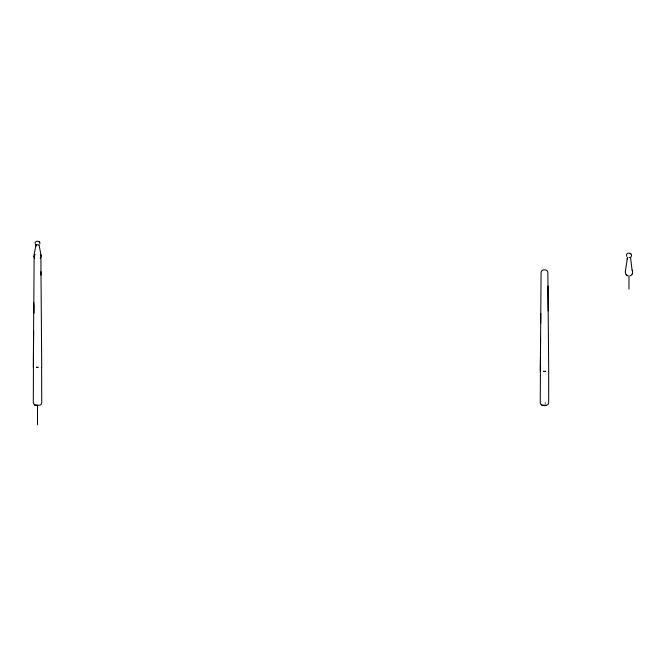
<?xml version="1.0" encoding="UTF-8"?>
<svg xmlns="http://www.w3.org/2000/svg" width="666" height="666" viewBox="0 0 666 666"><rect width="100%" height="100%" fill="white"/><g stroke="black" fill="none" stroke-linecap="round" stroke-linejoin="round"><path stroke-width="1" d="M33.775 304.986L33.75 313.345L34.124 256.618L35.09 254.312M540.542 339.26L540.476 353.221L541.083 272.536C541 268.947 547.96 268.897 547.868 272.536L548.692 371.253M33.5 350.258L33.583 331.352L33.3 402.755L34.499 405.003L37.512 405.194L37.512 424.816M540.7 323.176L540.734 313.561M33.783 302.572L33.317 367.307M548.676 371.37L548.692 403.022C548.334 406.543 540.609 406.56 540.259 403.022L540.517 341.958M540.268 371.37L540.459 356.144M627.389 258.05L625.232 272.269L626.14 274.658L627.921 275.849M35.939 245.213L33.783 256.327L34.69 258.2M630.011 275.849C632.717 275.083 633.266 271.778 632.001 269.58L630.569 257.526C634.615 253.138 624.999 250.824 626.714 256.41M39.769 243.931L39.943 242.707C39.169 240.709 35.847 240.701 35.082 242.707L35.265 243.931M632.209 274.067L632.425 273.601M36.513 245.263L36.797 244.747M41.625 367.465L41.733 402.755C41.75 406.377 36.988 405.103 34.798 405.119M40.168 258.375L41.25 256.327L39.094 245.213M545.645 402.938L545.096 403.113M38.428 367.216L37.837 367.374M628.962 257.6L629.686 257.451M38.969 244.83L37.512 244.872M546.162 405.194L541.758 405.128M36.347 244.863L35.914 244.805M544.147 371.428L543.564 371.287L544.472 371.545M38.861 241.525L39.402 241.925M630.311 253.321L630.852 253.829M626.14 274.658L626.648 275.191M40.676 255.286L40.301 254.67M40.643 254.628L41.017 255.469M632.092 270.096L632.467 271.17M548.168 310.872L547.927 285.997L547.943 289.052M40.967 271.703L41.733 367.174M40.909 256.618L40.984 275.125M628.962 275.857L628.962 289.169M627.505 257.559L627.322 259.107L627.505 257.559M36.056 244.838L35.872 246.045L36.056 244.838M545.379 371.287L544.796 371.428L545.379 371.287M37.196 367.374L36.605 367.216L37.196 367.374"/></g></svg>
